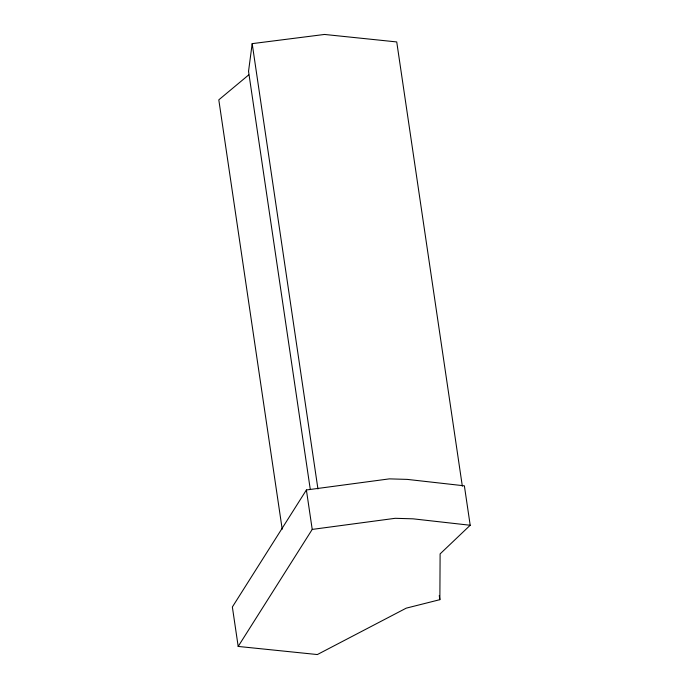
<?xml version="1.0" encoding="UTF-8"?>
<svg xmlns="http://www.w3.org/2000/svg" width="689" height="689" viewBox="0 0 689 689"><rect width="100%" height="100%" fill="white"/><g stroke="black" fill="none" stroke-linecap="round" stroke-linejoin="round"><path stroke-width="1.03" d="M439.866 599.671L440.107 553.904L470.199 525.259L464.377 485.823L407.208 479.389L389.363 478.872L306.398 489.974L232.365 606.992L238.187 646.437L317.353 654.55L406.234 608.154L439.866 599.671L439.255 595.52M462.336 486.201L396.735 41.934L324.519 34.45L252.183 43.64L248.54 71.32L310.222 489.009M238.187 646.437L312.22 529.41L306.398 489.974M248.72 74.894L218.801 99.845L282.206 529.23M312.22 529.41L395.185 518.309L413.03 518.826L470.199 525.259M252.183 43.64L317.939 488.966"/></g></svg>
